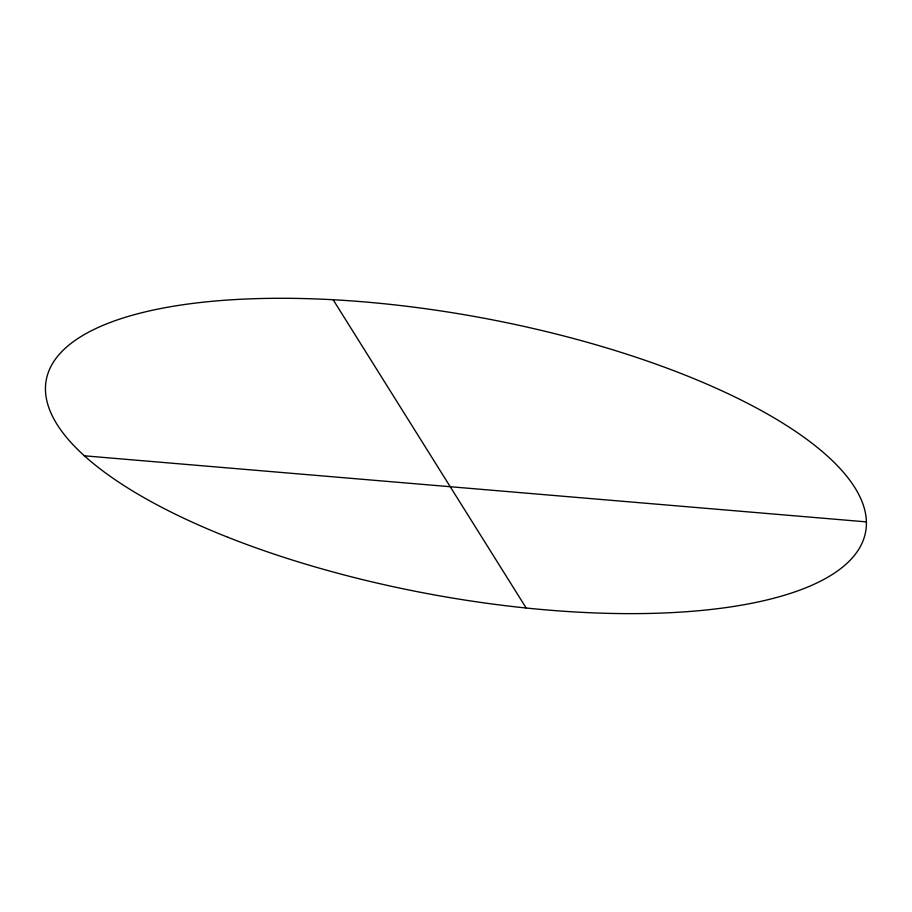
<?xml version="1.0" encoding="UTF-8"?>
<svg xmlns="http://www.w3.org/2000/svg" width="912" height="912" viewBox="0 0 912 912"><rect width="100%" height="100%" fill="white"/><g stroke="black" fill="none" stroke-linecap="round" stroke-linejoin="round"><path stroke-width="1.37" d="M84.36 455.806L866.4 521.881M333.142 299.729L526.178 608.019M227.966 537.305A416.67 140.551 10.5 0 0 865.545 532.266A416.67 140.551 10.5 0 0 274.261 298.304A416.67 140.551 10.5 0 0 227.966 537.305"/></g></svg>
